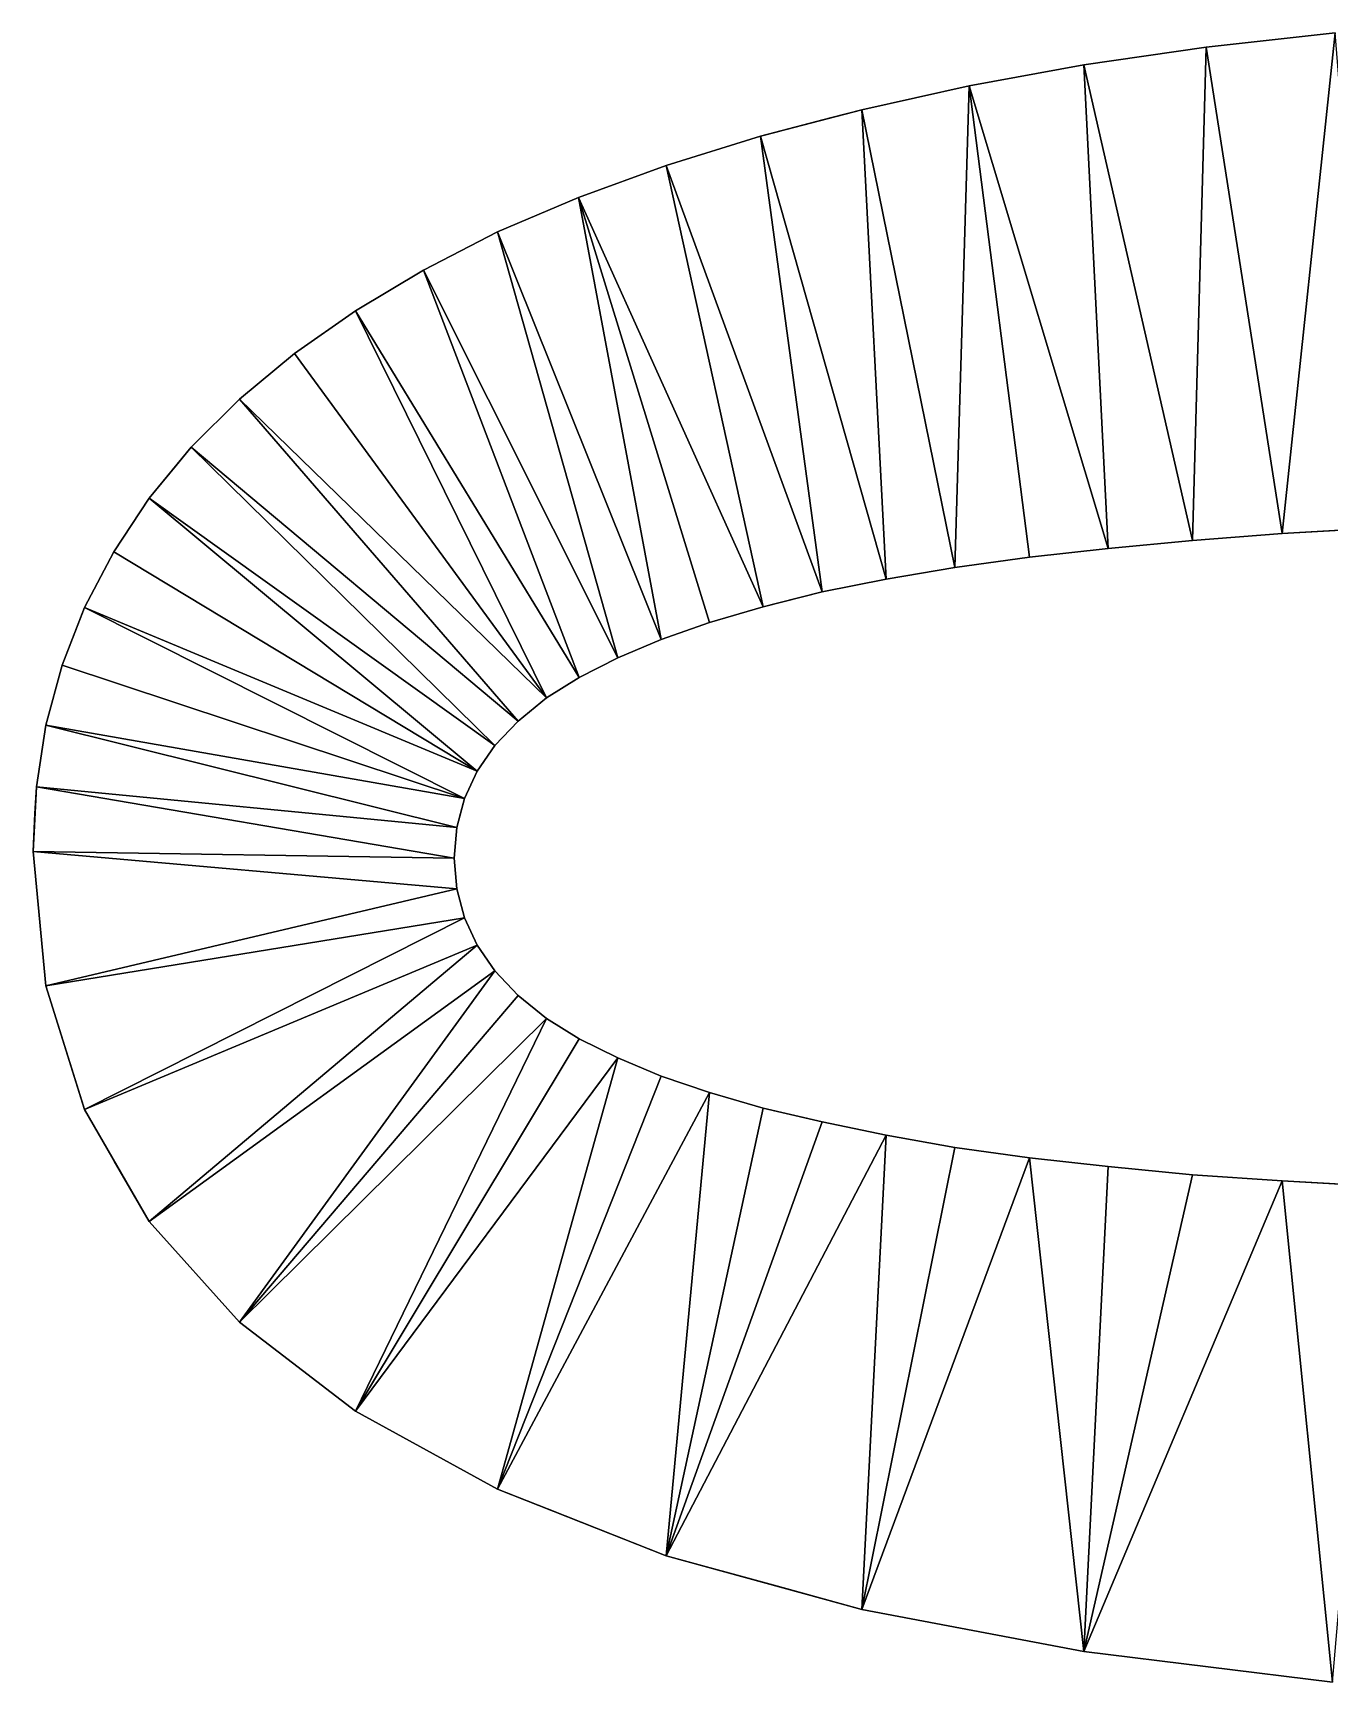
# Model space of a CAD drawing. Header units: inches. Extents: x 62 to 1153, y 3 to 780.
# Drawn here: x 405.371 to 407.279, y 197.69 to 200.118 of the extents above; entities that cross this region are included whole.
import ezdxf

# ---------------------------------------------------------------- set-up
doc = ezdxf.new("R2010")
doc.units = ezdxf.units.IN
doc.header["$MEASUREMENT"] = 0
doc.layers.add('ConstLine', color=6, linetype='Continuous')
doc.layers.add('ObjLayer', color=2, linetype='Continuous')

msp = doc.modelspace()

# ---------------------------------------------------------------- linework, layer by layer
at = {"layer": 'ConstLine'}
for points in [[(407.2879, 200.1176, 5), (407.0979, 200.0966, 5), (407.2099, 199.3806, 5)], [(407.2879, 200.1176, 4), (407.0979, 200.0966, 4), (407.0979, 200.0966, 5)], [(407.2879, 200.1176, 4), (407.0979, 200.0966, 5), (407.2879, 200.1176, 5)], [(407.2099, 199.3806, 5), (407.3469, 199.3886, 5), (407.2879, 200.1176, 5)], [(407.0979, 200.0966, 5), (406.9179, 200.0706, 5), (407.0779, 199.3706, 5)], [(407.0979, 200.0966, 4), (406.9179, 200.0706, 4), (406.9179, 200.0706, 5)], [(407.0979, 200.0966, 4), (406.9179, 200.0706, 5), (407.0979, 200.0966, 5)], [(407.0779, 199.3706, 5), (407.2099, 199.3806, 5), (407.0979, 200.0966, 5)], [(406.9179, 200.0706, 5), (406.7489, 200.0396, 5), (406.9539, 199.3586, 5)], [(406.9179, 200.0706, 4), (406.7489, 200.0396, 4), (406.7489, 200.0396, 5)], [(406.9179, 200.0706, 4), (406.7489, 200.0396, 5), (406.9179, 200.0706, 5)], [(406.9539, 199.3586, 5), (407.0779, 199.3706, 5), (406.9179, 200.0706, 5)], [(406.7489, 200.0396, 5), (406.5909, 200.0046, 5), (406.7279, 199.3306, 5)], [(406.7489, 200.0396, 4), (406.5909, 200.0046, 4), (406.5909, 200.0046, 5)], [(406.7489, 200.0396, 4), (406.5909, 200.0046, 5), (406.7489, 200.0396, 5)], [(406.7279, 199.3306, 5), (406.8379, 199.3456, 5), (406.7489, 200.0396, 5)], [(406.8379, 199.3456, 5), (406.9539, 199.3586, 5), (406.7489, 200.0396, 5)], [(406.5909, 200.0046, 5), (406.4419, 199.9656, 5), (406.6269, 199.3136, 5)], [(406.545, 199.9926, 4), (406.4419, 199.9656, 5), (406.5909, 200.0046, 5)], [(406.5909, 200.0046, 4), (406.545, 199.9926, 4), (406.5909, 200.0046, 5)], [(406.6269, 199.3136, 5), (406.7279, 199.3306, 5), (406.5909, 200.0046, 5)], [(406.545, 199.9926, 4), (406.4669, 199.9722, 4), (406.4419, 199.9656, 5)], [(406.4669, 199.9722, 4), (406.4419, 199.9656, 4), (406.4419, 199.9656, 5)], [(406.4419, 199.9656, 5), (406.3029, 199.9226, 5), (406.5329, 199.2946, 5)], [(406.4419, 199.9656, 4), (406.3029, 199.9226, 4), (406.3029, 199.9226, 5)], [(406.4419, 199.9656, 4), (406.3029, 199.9226, 5), (406.4419, 199.9656, 5)], [(406.5329, 199.2946, 5), (406.6269, 199.3136, 5), (406.4419, 199.9656, 5)], [(406.3029, 199.9226, 5), (406.1739, 199.8756, 5), (406.4459, 199.2726, 5)], [(406.3029, 199.9226, 4), (406.1739, 199.8756, 4), (406.1739, 199.8756, 5)], [(406.3029, 199.9226, 4), (406.1739, 199.8756, 5), (406.3029, 199.9226, 5)], [(406.4459, 199.2726, 5), (406.5329, 199.2946, 5), (406.3029, 199.9226, 5)], [(406.1739, 199.8756, 5), (406.0549, 199.8246, 5), (406.2959, 199.2246, 5)], [(406.1739, 199.8756, 4), (406.0549, 199.8246, 4), (406.0549, 199.8246, 5)], [(406.1739, 199.8756, 4), (406.0549, 199.8246, 5), (406.1739, 199.8756, 5)], [(406.3669, 199.2496, 5), (406.4459, 199.2726, 5), (406.1739, 199.8756, 5)], [(406.2959, 199.2246, 5), (406.3669, 199.2496, 5), (406.1739, 199.8756, 5)], [(406.0549, 199.8246, 5), (405.9459, 199.7686, 5), (406.2319, 199.1976, 5)], [(406.0549, 199.8246, 4), (405.9459, 199.7686, 4), (405.9459, 199.7686, 5)], [(406.0549, 199.8246, 4), (405.9459, 199.7686, 5), (406.0549, 199.8246, 5)], [(406.2319, 199.1976, 5), (406.2959, 199.2246, 5), (406.0549, 199.8246, 5)], [(405.9459, 199.7686, 5), (405.8459, 199.7086, 5), (406.1749, 199.1686, 5)], [(405.9459, 199.7686, 4), (405.8459, 199.7086, 4), (405.8459, 199.7086, 5)], [(405.9459, 199.7686, 4), (405.8459, 199.7086, 5), (405.9459, 199.7686, 5)], [(406.1749, 199.1686, 5), (406.2319, 199.1976, 5), (405.9459, 199.7686, 5)], [(405.7559, 199.6456, 5), (406.1269, 199.1386, 5), (405.8459, 199.7086, 5)], [(405.8459, 199.7086, 4), (405.7559, 199.6456, 4), (405.7559, 199.6456, 5)], [(405.8459, 199.7086, 4), (405.7559, 199.6456, 5), (405.8459, 199.7086, 5)], [(406.1269, 199.1386, 5), (406.1749, 199.1686, 5), (405.8459, 199.7086, 5)], [(405.6749, 199.5786, 5), (406.1269, 199.1386, 5), (405.7559, 199.6456, 5)], [(405.7559, 199.6456, 4), (405.6749, 199.5786, 4), (405.6749, 199.5786, 5)], [(405.7559, 199.6456, 4), (405.6749, 199.5786, 5), (405.7559, 199.6456, 5)], [(405.6039, 199.5076, 5), (406.0849, 199.1046, 5), (405.6749, 199.5786, 5)], [(405.6749, 199.5786, 4), (405.6039, 199.5076, 4), (405.6039, 199.5076, 5)], [(405.6749, 199.5786, 4), (405.6039, 199.5076, 5), (405.6749, 199.5786, 5)], [(406.1269, 199.1386, 5), (405.6749, 199.5786, 5), (406.0849, 199.1046, 5)], [(405.5419, 199.4326, 5), (406.0509, 199.0686, 5), (405.6039, 199.5076, 5)], [(405.5419, 199.4326, 5), (405.6039, 199.5076, 5), (405.5815, 199.4806, 4)], [(405.6039, 199.5076, 4), (405.5815, 199.4806, 4), (405.6039, 199.5076, 5)], [(406.0849, 199.1046, 5), (405.6039, 199.5076, 5), (406.0509, 199.0686, 5)], [(405.5815, 199.4806, 4), (405.5419, 199.4326, 4), (405.5419, 199.4326, 5)], [(405.5419, 199.4326, 5), (405.4899, 199.3536, 5), (406.0249, 199.0306, 5)], [(405.5419, 199.4326, 4), (405.4899, 199.3536, 4), (405.4899, 199.3536, 5)], [(405.5419, 199.4326, 4), (405.4899, 199.3536, 5), (405.5419, 199.4326, 5)], [(406.0249, 199.0306, 5), (406.0509, 199.0686, 5), (405.5419, 199.4326, 5)], [(407.3469, 199.3886, 4), (407.3469, 199.3886, 5), (407.2099, 199.3806, 5)], [(407.3469, 199.3886, 4), (407.2099, 199.3806, 5), (407.2099, 199.3806, 4)], [(407.0779, 199.3706, 4), (407.0779, 199.3706, 5), (406.9539, 199.3586, 5)], [(407.0779, 199.3706, 4), (406.9539, 199.3586, 5), (406.9539, 199.3586, 4)], [(407.2099, 199.3806, 4), (407.2099, 199.3806, 5), (407.0779, 199.3706, 5)], [(407.2099, 199.3806, 4), (407.0779, 199.3706, 5), (407.0779, 199.3706, 4)], [(405.4899, 199.3536, 5), (405.4469, 199.2716, 5), (406.0249, 199.0306, 5)], [(405.4899, 199.3536, 4), (405.4469, 199.2716, 4), (405.4469, 199.2716, 5)], [(405.4899, 199.3536, 4), (405.4469, 199.2716, 5), (405.4899, 199.3536, 5)], [(406.8379, 199.3456, 4), (406.8379, 199.3456, 5), (406.7279, 199.3306, 5)], [(406.8379, 199.3456, 4), (406.7279, 199.3306, 5), (406.7279, 199.3306, 4)], [(406.9539, 199.3586, 4), (406.9539, 199.3586, 5), (406.8379, 199.3456, 5)], [(406.9539, 199.3586, 4), (406.8379, 199.3456, 5), (406.8379, 199.3456, 4)], [(406.7279, 199.3306, 4), (406.7279, 199.3306, 5), (406.6269, 199.3136, 5)], [(406.7279, 199.3306, 4), (406.6269, 199.3136, 5), (406.6269, 199.3136, 4)], [(406.5329, 199.2946, 5), (406.4459, 199.2726, 5), (406.4669, 199.2779, 4)], [(406.5329, 199.2946, 4), (406.5329, 199.2946, 5), (406.4669, 199.2779, 4)], [(406.6269, 199.3136, 4), (406.6269, 199.3136, 5), (406.5329, 199.2946, 5)], [(406.6269, 199.3136, 4), (406.5329, 199.2946, 5), (406.5329, 199.2946, 4)], [(406.0059, 198.9906, 5), (405.4469, 199.2716, 5), (405.4139, 199.1866, 5)], [(405.4429, 199.2613, 4), (405.4139, 199.1866, 5), (405.4469, 199.2716, 5)], [(405.4469, 199.2716, 4), (405.4429, 199.2613, 4), (405.4469, 199.2716, 5)], [(406.0059, 198.9906, 5), (406.0249, 199.0306, 5), (405.4469, 199.2716, 5)], [(406.4459, 199.2726, 4), (406.4459, 199.2726, 5), (406.3669, 199.2496, 5)], [(406.4459, 199.2726, 4), (406.3669, 199.2496, 5), (406.3669, 199.2496, 4)], [(406.4459, 199.2726, 4), (406.4669, 199.2779, 4), (406.4459, 199.2726, 5)], [(405.4429, 199.2613, 4), (405.4139, 199.1866, 4), (405.4139, 199.1866, 5)], [(406.3669, 199.2496, 4), (406.3669, 199.2496, 5), (406.2959, 199.2246, 5)], [(406.3669, 199.2496, 4), (406.2959, 199.2246, 5), (406.2959, 199.2246, 4)], [(406.2959, 199.2246, 4), (406.2959, 199.2246, 5), (406.2319, 199.1976, 5)], [(406.2959, 199.2246, 4), (406.2319, 199.1976, 5), (406.2319, 199.1976, 4)], [(406.2319, 199.1976, 4), (406.2319, 199.1976, 5), (406.1749, 199.1686, 5)], [(406.2319, 199.1976, 4), (406.1749, 199.1686, 5), (406.1749, 199.1686, 4)], [(405.4139, 199.1866, 5), (405.3899, 199.0986, 5), (406.0059, 198.9906, 5)], [(405.4139, 199.1866, 4), (405.3899, 199.0986, 4), (405.3899, 199.0986, 5)], [(405.4139, 199.1866, 4), (405.3899, 199.0986, 5), (405.4139, 199.1866, 5)], [(406.1749, 199.1686, 4), (406.1749, 199.1686, 5), (406.1269, 199.1386, 5)], [(406.1749, 199.1686, 4), (406.1269, 199.1386, 5), (406.1269, 199.1386, 4)], [(406.1269, 199.1386, 4), (406.1269, 199.1386, 5), (406.0849, 199.1046, 5)], [(406.1269, 199.1386, 4), (406.0849, 199.1046, 5), (406.0849, 199.1046, 4)], [(405.3899, 199.0986, 5), (405.3759, 199.0076, 5), (405.9949, 198.9476, 5)], [(405.3899, 199.0986, 4), (405.3759, 199.0076, 4), (405.3759, 199.0076, 5)], [(405.3899, 199.0986, 4), (405.3759, 199.0076, 5), (405.3899, 199.0986, 5)], [(405.9949, 198.9476, 5), (406.0059, 198.9906, 5), (405.3899, 199.0986, 5)], [(406.0849, 199.1046, 4), (406.0849, 199.1046, 5), (406.0509, 199.0686, 5)], [(406.0849, 199.1046, 4), (406.0509, 199.0686, 5), (406.0509, 199.0686, 4)], [(406.0509, 199.0686, 4), (406.0509, 199.0686, 5), (406.0249, 199.0306, 5)], [(406.0509, 199.0686, 4), (406.0249, 199.0306, 5), (406.0249, 199.0306, 4)], [(406.0249, 199.0306, 4), (406.0249, 199.0306, 5), (406.0059, 198.9906, 5)], [(406.0249, 199.0306, 4), (406.0059, 198.9906, 5), (406.0059, 198.9906, 4)], [(405.3759, 199.0076, 5), (405.3709, 198.9126, 5), (405.9909, 198.9026, 5)], [(405.3738, 198.9686, 4), (405.3709, 198.9126, 5), (405.3759, 199.0076, 5)], [(405.3759, 199.0076, 4), (405.3738, 198.9686, 4), (405.3759, 199.0076, 5)], [(405.9909, 198.9026, 5), (405.9949, 198.9476, 5), (405.3759, 199.0076, 5)], [(406.0059, 198.9906, 5), (405.9949, 198.9476, 5), (406.0002, 198.9686, 4)], [(406.0059, 198.9906, 4), (406.0059, 198.9906, 5), (406.0002, 198.9686, 4)], [(405.3738, 198.9686, 4), (405.3709, 198.9126, 4), (405.3709, 198.9126, 5)], [(405.9949, 198.9476, 4), (406.0002, 198.9686, 4), (405.9949, 198.9476, 5)], [(405.9949, 198.9476, 4), (405.9949, 198.9476, 5), (405.9909, 198.9026, 5)], [(405.9949, 198.9476, 4), (405.9909, 198.9026, 5), (405.9909, 198.9026, 4)], [(405.9949, 198.8576, 5), (405.9909, 198.9026, 5), (405.3709, 198.9126, 5)], [(405.3709, 198.9126, 5), (405.3899, 198.7146, 5), (405.9949, 198.8576, 5)], [(405.3709, 198.9126, 5), (405.3709, 198.9126, 4), (405.3899, 198.7146, 4)], [(405.3709, 198.9126, 5), (405.3899, 198.7146, 4), (405.3899, 198.7146, 5)], [(405.9909, 198.9026, 4), (405.9909, 198.9026, 5), (405.9949, 198.8576, 5)], [(405.9909, 198.9026, 4), (405.9949, 198.8576, 5), (405.9949, 198.8576, 4)], [(406.0059, 198.8146, 5), (405.9949, 198.8576, 5), (405.3899, 198.7146, 5)], [(405.9949, 198.8576, 4), (405.9949, 198.8576, 5), (406.0059, 198.8146, 5)], [(405.9949, 198.8576, 4), (406.0059, 198.8146, 5), (406.0059, 198.8146, 4)], [(405.3899, 198.7146, 5), (405.4469, 198.5326, 5), (406.0059, 198.8146, 5)], [(406.0249, 198.7746, 5), (406.0059, 198.8146, 5), (405.4469, 198.5326, 5)], [(406.0059, 198.8146, 4), (406.0059, 198.8146, 5), (406.0249, 198.7746, 5)], [(406.0059, 198.8146, 4), (406.0249, 198.7746, 5), (406.0249, 198.7746, 4)], [(405.4469, 198.5326, 5), (405.5419, 198.3676, 5), (406.0249, 198.7746, 5)], [(406.0509, 198.7366, 5), (406.0249, 198.7746, 5), (405.5419, 198.3676, 5)], [(406.0249, 198.7746, 4), (406.0249, 198.7746, 5), (406.0509, 198.7366, 5)], [(406.0249, 198.7746, 4), (406.0509, 198.7366, 5), (406.0509, 198.7366, 4)], [(405.5419, 198.3676, 5), (405.6749, 198.2196, 5), (406.0509, 198.7366, 5)], [(406.0849, 198.7006, 5), (406.0509, 198.7366, 5), (405.6749, 198.2196, 5)], [(406.0509, 198.7366, 4), (406.0509, 198.7366, 5), (406.0849, 198.7006, 5)], [(406.0509, 198.7366, 4), (406.0849, 198.7006, 5), (406.0849, 198.7006, 4)], [(405.4469, 198.5326, 5), (405.3899, 198.7146, 5), (405.4429, 198.5454, 4)], [(405.3899, 198.7146, 4), (405.4429, 198.5454, 4), (405.3899, 198.7146, 5)], [(406.1269, 198.6666, 5), (406.0849, 198.7006, 5), (405.6749, 198.2196, 5)], [(406.1269, 198.6666, 4), (406.0849, 198.7006, 4), (406.0849, 198.7006, 5)], [(406.1269, 198.6666, 4), (406.0849, 198.7006, 5), (406.1269, 198.6666, 5)], [(405.6749, 198.2196, 5), (405.8459, 198.0886, 5), (406.1269, 198.6666, 5)], [(406.1749, 198.6366, 5), (406.1269, 198.6666, 5), (405.8459, 198.0886, 5)], [(406.1749, 198.6366, 4), (406.1269, 198.6666, 4), (406.1269, 198.6666, 5)], [(406.1749, 198.6366, 4), (406.1269, 198.6666, 5), (406.1749, 198.6366, 5)], [(406.1749, 198.6366, 5), (405.8459, 198.0886, 5), (406.2319, 198.6086, 5)], [(406.2319, 198.6086, 4), (406.1749, 198.6366, 4), (406.1749, 198.6366, 5)], [(406.2319, 198.6086, 4), (406.1749, 198.6366, 5), (406.2319, 198.6086, 5)], [(406.0549, 197.9736, 5), (406.2319, 198.6086, 5), (405.8459, 198.0886, 5)], [(406.2319, 198.6086, 5), (406.0549, 197.9736, 5), (406.2959, 198.5816, 5)], [(406.2959, 198.5816, 4), (406.2319, 198.6086, 4), (406.2319, 198.6086, 5)], [(406.2959, 198.5816, 4), (406.2319, 198.6086, 5), (406.2959, 198.5816, 5)], [(406.2959, 198.5816, 5), (406.0549, 197.9736, 5), (406.3669, 198.5576, 5)], [(406.3669, 198.5576, 4), (406.2959, 198.5816, 4), (406.2959, 198.5816, 5)], [(406.3669, 198.5576, 4), (406.2959, 198.5816, 5), (406.3669, 198.5576, 5)], [(405.4429, 198.5454, 4), (405.4469, 198.5326, 4), (405.4469, 198.5326, 5)], [(406.3029, 197.8756, 5), (406.3669, 198.5576, 5), (406.0549, 197.9736, 5)], [(406.4459, 198.5346, 5), (406.3669, 198.5576, 5), (406.3029, 197.8756, 5)], [(406.4459, 198.5346, 4), (406.3669, 198.5576, 4), (406.3669, 198.5576, 5)], [(406.4459, 198.5346, 4), (406.3669, 198.5576, 5), (406.4459, 198.5346, 5)], [(405.4469, 198.5326, 4), (405.4906, 198.4566, 4), (405.4469, 198.5326, 5)], [(405.4906, 198.4566, 4), (405.5419, 198.3676, 5), (405.4469, 198.5326, 5)], [(406.4459, 198.5346, 5), (406.3029, 197.8756, 5), (406.5329, 198.5146, 5)], [(406.6269, 198.4946, 5), (406.5329, 198.5146, 5), (406.3029, 197.8756, 5)], [(406.4459, 198.5346, 5), (406.5329, 198.5146, 5), (406.4669, 198.5298, 4)], [(406.4669, 198.5298, 4), (406.4459, 198.5346, 4), (406.4459, 198.5346, 5)], [(406.5329, 198.5146, 4), (406.4669, 198.5298, 4), (406.5329, 198.5146, 5)], [(406.6269, 198.4946, 4), (406.5329, 198.5146, 4), (406.5329, 198.5146, 5)], [(406.6269, 198.4946, 4), (406.5329, 198.5146, 5), (406.6269, 198.4946, 5)], [(406.3029, 197.8756, 5), (406.5909, 197.7966, 5), (406.6269, 198.4946, 5)], [(406.7279, 198.4766, 5), (406.6269, 198.4946, 5), (406.5909, 197.7966, 5)], [(406.7279, 198.4766, 4), (406.6269, 198.4946, 4), (406.6269, 198.4946, 5)], [(406.7279, 198.4766, 4), (406.6269, 198.4946, 5), (406.7279, 198.4766, 5)], [(406.8379, 198.4616, 5), (406.7279, 198.4766, 5), (406.5909, 197.7966, 5)], [(406.8379, 198.4616, 4), (406.7279, 198.4766, 4), (406.7279, 198.4766, 5)], [(406.8379, 198.4616, 4), (406.7279, 198.4766, 5), (406.8379, 198.4616, 5)], [(405.4906, 198.4566, 4), (405.5419, 198.3676, 4), (405.5419, 198.3676, 5)], [(406.5909, 197.7966, 5), (406.9179, 197.7346, 5), (406.8379, 198.4616, 5)], [(406.9539, 198.4486, 5), (406.8379, 198.4616, 5), (406.9179, 197.7346, 5)], [(406.9539, 198.4486, 4), (406.8379, 198.4616, 4), (406.8379, 198.4616, 5)], [(406.9539, 198.4486, 4), (406.8379, 198.4616, 5), (406.9539, 198.4486, 5)], [(407.0779, 198.4366, 5), (406.9539, 198.4486, 5), (406.9179, 197.7346, 5)], [(407.0779, 198.4366, 4), (406.9539, 198.4486, 4), (406.9539, 198.4486, 5)], [(407.0779, 198.4366, 4), (406.9539, 198.4486, 5), (407.0779, 198.4366, 5)], [(407.2099, 198.4276, 5), (407.0779, 198.4366, 5), (406.9179, 197.7346, 5)], [(406.9179, 197.7346, 5), (407.2839, 197.6896, 5), (407.2099, 198.4276, 5)], [(407.2099, 198.4276, 4), (407.0779, 198.4366, 4), (407.0779, 198.4366, 5)], [(407.2099, 198.4276, 4), (407.0779, 198.4366, 5), (407.2099, 198.4276, 5)], [(407.3469, 198.4196, 5), (407.2099, 198.4276, 5), (407.2839, 197.6896, 5)], [(407.3469, 198.4196, 4), (407.2099, 198.4276, 4), (407.2099, 198.4276, 5)], [(407.3469, 198.4196, 4), (407.2099, 198.4276, 5), (407.3469, 198.4196, 5)], [(405.5419, 198.3676, 4), (405.6749, 198.2196, 4), (405.6749, 198.2196, 5)], [(405.5419, 198.3676, 4), (405.6749, 198.2196, 5), (405.5419, 198.3676, 5)], [(405.8459, 198.0886, 4), (405.8459, 198.0886, 5), (405.6749, 198.2196, 5)], [(405.8459, 198.0886, 4), (405.6749, 198.2196, 5), (405.6749, 198.2196, 4)], [(406.0549, 197.9736, 4), (406.0549, 197.9736, 5), (405.8459, 198.0886, 5)], [(406.0549, 197.9736, 4), (405.8459, 198.0886, 5), (405.8459, 198.0886, 4)], [(406.0549, 197.9736, 4), (406.1282, 197.9446, 4), (406.0549, 197.9736, 5)], [(406.3029, 197.8756, 5), (406.0549, 197.9736, 5), (406.1282, 197.9446, 4)], [(406.3029, 197.8756, 4), (406.3029, 197.8756, 5), (406.1282, 197.9446, 4)], [(406.3029, 197.8756, 4), (406.4669, 197.8306, 4), (406.3029, 197.8756, 5)], [(406.5909, 197.7966, 5), (406.3029, 197.8756, 5), (406.4669, 197.8306, 4)], [(406.5909, 197.7966, 4), (406.5909, 197.7966, 5), (406.4669, 197.8306, 4)], [(406.9179, 197.7346, 4), (406.9179, 197.7346, 5), (406.5909, 197.7966, 5)], [(406.9179, 197.7346, 4), (406.5909, 197.7966, 5), (406.5909, 197.7966, 4)], [(407.2839, 197.6896, 4), (407.2839, 197.6896, 5), (406.9179, 197.7346, 5)], [(407.2839, 197.6896, 4), (406.9179, 197.7346, 5), (406.9179, 197.7346, 4)]]:
    msp.add_3dface(points, dxfattribs=at)
at = {"layer": 'ObjLayer'}
for p, q in [((407.2879, 200.1176, 4), (407.0979, 200.0966, 4)), ((407.0979, 200.0966, 4), (406.9179, 200.0706, 4)), ((406.9179, 200.0706, 4), (406.7489, 200.0396, 4)), ((406.7489, 200.0396, 4), (406.5909, 200.0046, 4)), ((406.5909, 200.0046, 4), (406.4419, 199.9656, 4)), ((406.4419, 199.9656, 4), (406.3029, 199.9226, 4)), ((406.3029, 199.9226, 4), (406.1739, 199.8756, 4)), ((406.1739, 199.8756, 4), (406.0549, 199.8246, 4)), ((406.0549, 199.8246, 4), (405.9459, 199.7686, 4)), ((405.9459, 199.7686, 4), (405.8459, 199.7086, 4)), ((405.8459, 199.7086, 4), (405.7559, 199.6456, 4)), ((405.7559, 199.6456, 4), (405.6749, 199.5786, 4)), ((405.6749, 199.5786, 4), (405.6039, 199.5076, 4)), ((405.6039, 199.5076, 4), (405.5419, 199.4326, 4)), ((405.5419, 199.4326, 4), (405.4899, 199.3536, 4)), ((407.2099, 199.3806, 4), (407.3469, 199.3886, 4)), ((406.9539, 199.3586, 4), (407.0779, 199.3706, 4)), ((407.0779, 199.3706, 4), (407.2099, 199.3806, 4)), ((405.4899, 199.3536, 4), (405.4469, 199.2716, 4)), ((406.7279, 199.3306, 4), (406.8379, 199.3456, 4)), ((406.8379, 199.3456, 4), (406.9539, 199.3586, 4)), ((406.6269, 199.3136, 4), (406.7279, 199.3306, 4)), ((406.4459, 199.2726, 4), (406.5329, 199.2946, 4)), ((406.5329, 199.2946, 4), (406.6269, 199.3136, 4)), ((405.4469, 199.2716, 4), (405.4139, 199.1866, 4)), ((406.3669, 199.2496, 4), (406.4459, 199.2726, 4)), ((406.2959, 199.2246, 4), (406.3669, 199.2496, 4)), ((406.2319, 199.1976, 4), (406.2959, 199.2246, 4)), ((406.1749, 199.1686, 4), (406.2319, 199.1976, 4)), ((405.4139, 199.1866, 4), (405.3899, 199.0986, 4)), ((406.1269, 199.1386, 4), (406.1749, 199.1686, 4)), ((406.0849, 199.1046, 4), (406.1269, 199.1386, 4)), ((405.3899, 199.0986, 4), (405.3759, 199.0076, 4)), ((406.0509, 199.0686, 4), (406.0849, 199.1046, 4)), ((406.0249, 199.0306, 4), (406.0509, 199.0686, 4)), ((406.0059, 198.9906, 4), (406.0249, 199.0306, 4)), ((405.3759, 199.0076, 4), (405.3709, 198.9126, 4)), ((405.9949, 198.9476, 4), (406.0059, 198.9906, 4)), ((405.9909, 198.9026, 4), (405.9949, 198.9476, 4)), ((405.3709, 198.9126, 4), (405.3899, 198.7146, 4)), ((405.9949, 198.8576, 4), (405.9909, 198.9026, 4)), ((406.0059, 198.8146, 4), (405.9949, 198.8576, 4)), ((406.0249, 198.7746, 4), (406.0059, 198.8146, 4)), ((406.0509, 198.7366, 4), (406.0249, 198.7746, 4)), ((406.0849, 198.7006, 4), (406.0509, 198.7366, 4)), ((405.3899, 198.7146, 4), (405.4469, 198.5326, 4)), ((406.1269, 198.6666, 4), (406.0849, 198.7006, 4)), ((406.1749, 198.6366, 4), (406.1269, 198.6666, 4)), ((406.2319, 198.6086, 4), (406.1749, 198.6366, 4)), ((406.2959, 198.5816, 4), (406.2319, 198.6086, 4)), ((406.3669, 198.5576, 4), (406.2959, 198.5816, 4)), ((406.4459, 198.5346, 4), (406.3669, 198.5576, 4)), ((405.4469, 198.5326, 4), (405.5419, 198.3676, 4)), ((406.5329, 198.5146, 4), (406.4459, 198.5346, 4)), ((406.6269, 198.4946, 4), (406.5329, 198.5146, 4)), ((406.7279, 198.4766, 4), (406.6269, 198.4946, 4)), ((406.8379, 198.4616, 4), (406.7279, 198.4766, 4)), ((406.9539, 198.4486, 4), (406.8379, 198.4616, 4)), ((407.0779, 198.4366, 4), (406.9539, 198.4486, 4)), ((407.2099, 198.4276, 4), (407.0779, 198.4366, 4)), ((407.3469, 198.4196, 4), (407.2099, 198.4276, 4)), ((405.5419, 198.3676, 4), (405.6749, 198.2196, 4)), ((405.6749, 198.2196, 4), (405.8459, 198.0886, 4)), ((405.8459, 198.0886, 4), (406.0549, 197.9736, 4)), ((406.0549, 197.9736, 4), (406.3029, 197.8756, 4)), ((406.3029, 197.8756, 4), (406.5909, 197.7966, 4)), ((406.5909, 197.7966, 4), (406.9179, 197.7346, 4)), ((406.9179, 197.7346, 4), (407.2839, 197.6896, 4))]:
    msp.add_line(p, q, dxfattribs=at)

doc.saveas('drawing.dxf')
